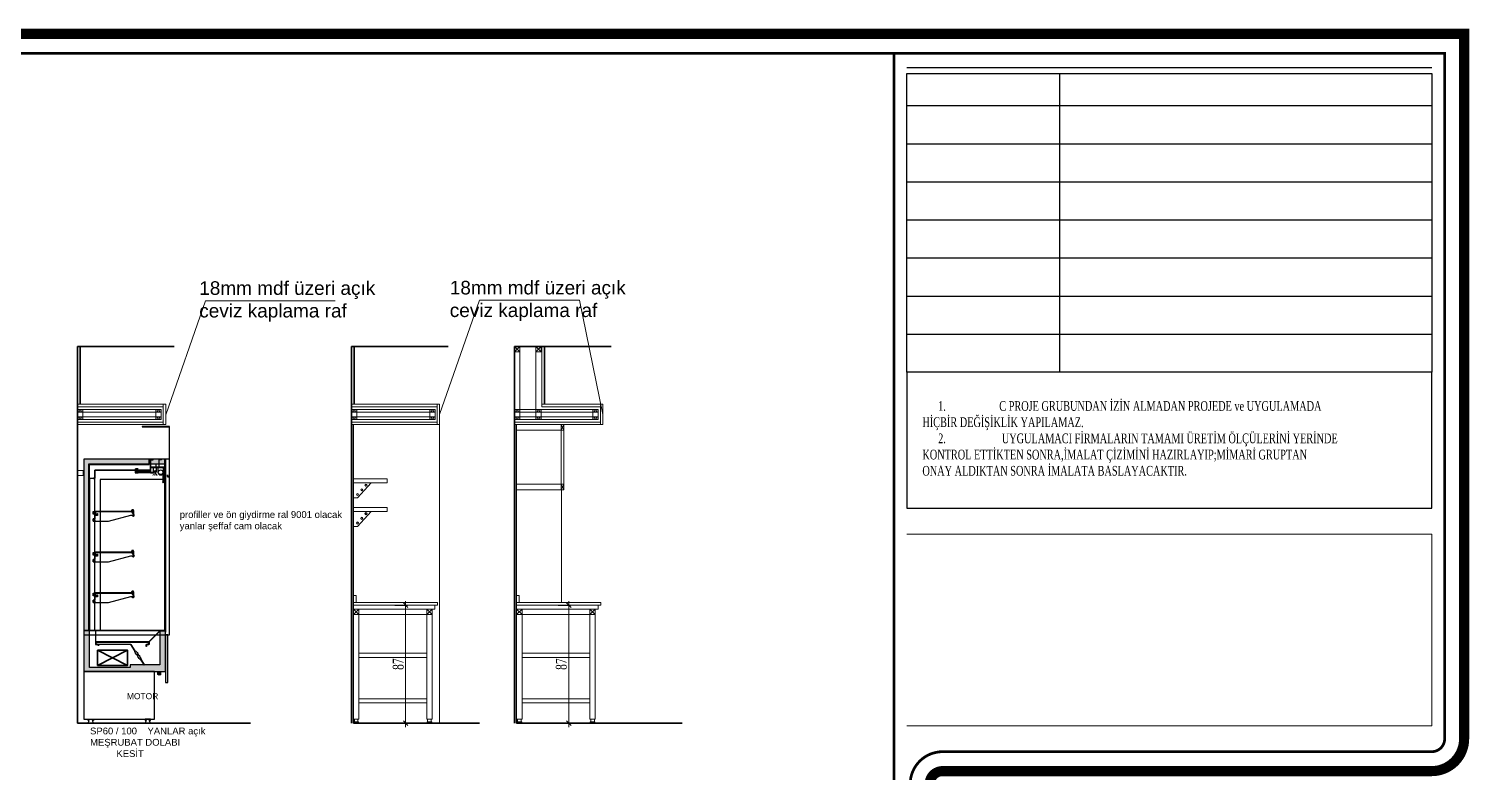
# Model space of a CAD drawing. Header units: millimetres. Extents: x 54215 to 67697, y 23496 to 56611.
# Drawn here: x 57407 to 58468, y 36255 to 36803 of the extents above; entities that cross this region are included whole.
import ezdxf

# ---------------------------------------------------------------- set-up
doc = ezdxf.new("R2010")
doc.units = ezdxf.units.MM
doc.layers.add('ANTET', color=151, linetype='Continuous')
for name, color, linetype, lineweight in [('Layer1', 7, 'Continuous', 35), ('no3_ahsap gorunus on ince', 32, 'Continuous', 13), ('no3_cam kesit arka', 141, 'Continuous', 18), ('no3_duvar kaplama', 8, 'Continuous', 0), ('no3_duvar mevcut', 4, 'Continuous', 35), ('no3_kutu profil gorunus', 8, 'Continuous', 0), ('no3_kutuprofil kesit', 74, 'Continuous', 18), ('no3_lejand', 255, 'Continuous', 13), ('no3_mermer kesit', 21, 'Continuous', 20), ('no3_paslanmaz gorunus on', 163, 'Continuous', 15), ('no3_tefriş arka ince', 65, 'Continuous', 13), ('no3_yazı duvar', 152, 'Continuous', 0), ('no3_ölçü elektrik', 252, 'Continuous', 0), ('t_tarama', 251, 'Continuous', 20), ('ölçü', 4, 'Continuous', 13)]:
    doc.layers.add(name, color=color, linetype=linetype, lineweight=lineweight)
doc.layers.add('no3_ahsap kesit on', color=7, linetype='Continuous', lineweight=20, true_color=0xfca103)
doc.styles.add('ANTET', font='arial.ttf', dxfattribs={"height": 2})
doc.styles.get("Standard").update_dxf_attribs({"font": 'arial.ttf'})
doc.styles.add('Ölçü50', font='georgia.ttf', dxfattribs={"width": 0.7})
doc.dimstyles.new('olcu50', dxfattribs={"dimtxt": 8, "dimasz": 3, "dimexe": 1.25, "dimexo": 0.625, "dimgap": 0.5, "dimtad": 1, "dimdec": 1, "dimzin": 9, "dimtxsty": 'Ölçü50', "dimblk": 'CENTIK', "dimcen": 2, "dimclrd": 256, "dimclre": 256, "dimclrt": 46, "dimazin": 2, "dimtfac": 1, "dimtdec": 1, "dimtix": 1, "dimtmove": 0, "dimatfit": 3, "dimldrblk": 'CENTIK', "dimfxl": 1, "dimlwd": -1, "dimarcsym": 0})
pattern_1 = [(45, (30786.46157, -13411.90448), (0.0561266008, -0.0561266008), [])]

# ---------------------------------------------------------------- blocks, each defined once
blk = doc.blocks.new('PERDE')
at = {"color": 2}
for p, q in [((1799.7, -1877.4), (1799.7, -1882.2)), ((1800, -1877.4), (1800, -1882.2)), ((1799.7, -1883.1), (1799.7, -1884.2)), ((1800, -1883.1), (1800, -1884.2))]:
    blk.add_line(p, q, dxfattribs=at)
blk.add_lwpolyline([(1800, -1877.3), (1800, -1873.8), (1796, -1873.8), (1796, -1877.3)], dxfattribs=at)
for centre, radius in [((1798, -1877.3), 1.7), ((1799.9, -1882.6), 0.5), ((1799.9, -1884.6), 0.5)]:
    blk.add_circle(centre, radius, dxfattribs=at)
blk.add_arc((1798, -1877.3), 2, 180, 0, dxfattribs=at)
blk = doc.blocks.new('KOL 2')
at = {"color": 6}
for p, q in [((1609.7, -2242.2), (1638.3, -2242.2)), ((1610.8, -2248.2), (1611.1, -2248.2)), ((1639.6, -2241.4), (1639.6, -2244.5))]:
    blk.add_line(p, q, dxfattribs=at)
for points in [[(1611.1, -2243.2), (1610.8, -2243.2), (1611.1, -2243.2), (1610.8, -2243.2), (1611.1, -2243.2), (1610.8, -2243.2), (1610.8, -2243.7), (1610.8, -2243.9, -0.144715), (1610.7, -2244.2), (1609.7, -2244.2), (1609.7, -2242.2), (1609.7, -2244.2)], [(1611.1, -2243.4), (1611.1, -2247.4), (1609.7, -2247.4), (1609.7, -2249.2), (1610.7, -2249.2), (1609.7, -2249.2), (1609.7, -2247.4), (1609.7, -2249.2), (1610.7, -2249.2, 0.144715), (1610.8, -2248.9), (1610.8, -2248.7), (1610.8, -2248.2), (1611.1, -2248.2), (1610.8, -2248.2), (1611.1, -2248.2), (1610.8, -2248.2), (1611.1, -2248.2), (1611.1, -2249.2), (1621, -2249.2), (1637.6, -2244.7), (1639.4, -2244.7, 0.414214), (1639.6, -2244.5), (1639.6, -2244.3)], [(1639.4, -2240.9), (1638.5, -2240.9, 0.414214), (1638.3, -2241.1), (1638.3, -2242.2), (1611, -2242.2)], [(1639.6, -2242.2), (1639.6, -2241.1, 0.414214), (1639.4, -2240.9), (1639.2, -2240.9)]]:
    blk.add_lwpolyline(points, format="xyb", dxfattribs=at)
for points in [[(1611.1, -2244.2), (1611.1, -2243.2), (1610.8, -2243.2)], [(1611.1, -2249.2), (1611.1, -2248.2), (1610.8, -2248.2)]]:
    blk.add_lwpolyline(points, dxfattribs=at)
at = {"layer": 'Layer1', "color": 6}
blk.add_line((1638.3, -2241.1), (1638.3, -2241.3), dxfattribs=at)
blk = doc.blocks.new('LED')
h = blk.add_hatch()
h.set_pattern_fill('ANSI31', color=256, scale=0.025, angle=90, style=0)
h.set_pattern_definition(pattern_1)
h.paths.add_polyline_path([(29349.7, -13311.9), (29349.7, -13313.2), (29349.5, -13313.2), (29349.5, -13313.4), (29349.7, -13313.4), (29349.7, -13313.6), (29349.5, -13313.6), (29349.5, -13313.7), (29349.8, -13313.7), (29349.8, -13311.7), (29347.8, -13311.7), (29347.8, -13313.7), (29348.1, -13313.7), (29348.1, -13313.6), (29348, -13313.6), (29348, -13313.4), (29348.1, -13313.4), (29348.1, -13313.2), (29348, -13313.2), (29348, -13311.9)])
h = blk.add_hatch()
h.set_pattern_fill('ANSI31', color=256, scale=0.025, angle=90, style=0)
h.set_pattern_definition(pattern_1)
h.paths.add_polyline_path([(29349.7, -13312.8), (29348, -13312.8), (29348, -13312.9), (29349.7, -13312.9)])
h = blk.add_hatch(color=256)
h.paths.add_polyline_path([(29348.2, -13312.9), (29348.2, -13313.1), (29349.4, -13313.1), (29349.4, -13312.9)])
h.paths.add_polyline_path([(29348.5, -13313.1), (29348.5, -13313.3), (29348.8, -13313.3), (29349.1, -13313.3), (29349.1, -13313.1)])
for p, q in [((29348.6, -13313.4), (29347.9, -13314.3)), ((29348.2, -13313.1), (29349.4, -13313.1)), ((29348.9, -13313.4), (29349.3, -13314.3)), ((29349, -13313.4), (29349.8, -13314.3))]:
    blk.add_line(p, q)
at = {"ltscale": 0.5}
blk.add_line((29348.8, -13313.4), (29348.5, -13314.3), dxfattribs=at)
blk.add_lwpolyline([(29348.1, -13313.6), (29348.1, -13313.7), (29347.8, -13313.7), (29347.8, -13311.7), (29349.8, -13311.7), (29349.8, -13313.7), (29349.5, -13313.7), (29349.5, -13313.6), (29349.7, -13313.6), (29349.7, -13313.4), (29349.5, -13313.4), (29349.5, -13313.2), (29349.7, -13313.2), (29349.7, -13312.9), (29348, -13312.9), (29348, -13313.2), (29348.1, -13313.2), (29348.1, -13313.4), (29348, -13313.4), (29348, -13313.6), (29348.1, -13313.6), (29348.1, -13313.6), (29348, -13313.6), (29348, -13313.4), (29348.1, -13313.4), (29348.1, -13313.2), (29348, -13313.2), (29348, -13312.9), (29348, -13312.8), (29349.7, -13312.8), (29349.7, -13312.9), (29349.7, -13311.9), (29348, -13311.9), (29348, -13312.8)])
blk = doc.blocks.new('sp60kesit')
h = blk.add_hatch()
h.set_pattern_fill('ANSI35', color=3)
h.set_pattern_definition([(45, (56103.16014, 25988.6072), (-0.1767767, 0.1767767), []), (45, (56103.33691, 25988.6072), (-0.1767767, 0.1767767), [0.3125, -0.0625, 0, -0.0625])])
h.paths.add_polyline_path([(56163.2, 25862.1), (56159.2, 25862.1), (56159.2, 25837.1), (56137.2, 25837.1), (56137.2, 25835.1), (56107.2, 25835.1), (56107.2, 25984.6), (56151.2, 25984.6), (56151.2, 25988.6), (56103.2, 25988.6), (56103.2, 25832.1), (56163.2, 25832.1)])
h = blk.add_hatch(color=1)
h.dxf.hatch_style = 1
h.set_gradient(color1=(255, 0, 0), color2=(255, 0, 0), tint=1)
h.paths.add_polyline_path([(56163.5, 25988.6), (56103.2, 25988.6), (56103.2, 25862.6), (56106.7, 25862.6), (56106.7, 25985.1), (56163.5, 25985.1)])
at = {"color": 139}
for p, q in [((56142, 25980.5), (56142, 25978.7)), ((56142.5, 25980.5), (56142.5, 25978.7)), ((56143, 25980.5), (56143, 25978.7)), ((56143.5, 25980.5), (56143.5, 25978.7)), ((56144, 25980.5), (56144, 25978.7)), ((56144.5, 25980.5), (56144.5, 25978.7)), ((56145, 25980.5), (56145, 25978.7)), ((56145.5, 25980.5), (56145.5, 25978.7)), ((56146, 25980.5), (56146, 25978.7)), ((56146.5, 25980.5), (56146.5, 25978.7)), ((56147, 25980.5), (56147, 25978.7)), ((56147.5, 25980.5), (56147.5, 25978.7)), ((56148, 25980.5), (56148, 25978.7)), ((56148.5, 25980.5), (56148.5, 25978.7)), ((56149, 25980.5), (56149, 25978.7)), ((56149.5, 25980.5), (56149.5, 25978.7)), ((56150, 25980.5), (56150, 25978.7)), ((56150.5, 25980.5), (56150.5, 25978.7)), ((56151, 25980.5), (56151, 25978.7))]:
    blk.add_line(p, q, dxfattribs=at)
at = {"color": 2}
for points in [[(56164.7, 25977.1), (56164.7, 25975.6), (56166.2, 25975.6), (56166.2, 26012.6), (56146.2, 26012.6), (56146.2, 26012.5), (56166, 26012.5), (56166, 25975.8), (56164.8, 25975.8), (56164.8, 25977.1)], [(56138.8, 25947.3), (56139, 25947.4), (56139.4, 25946.6), (56140.1, 25947.2), (56138.5, 25950.1), (56111.7, 25950.1), (56111.7, 25947.4), (56112.9, 25947.4), (56112.9, 25948.7), (56113.1, 25948.7), (56113.1, 25947.2), (56111.6, 25947.2), (56111.6, 25950.2), (56138.6, 25950.2), (56140.3, 25947.2), (56139.3, 25946.4)], [(56138.8, 25917.3), (56139, 25917.4), (56139.4, 25916.6), (56140.1, 25917.2), (56138.5, 25920.1), (56111.7, 25920.1), (56111.7, 25917.4), (56112.9, 25917.4), (56112.9, 25918.7), (56113.1, 25918.7), (56113.1, 25917.2), (56111.6, 25917.2), (56111.6, 25920.2), (56138.6, 25920.2), (56140.3, 25917.2), (56139.3, 25916.4)], [(56138.8, 25887.3), (56139, 25887.4), (56139.4, 25886.6), (56140.1, 25887.2), (56138.5, 25890.1), (56111.7, 25890.1), (56111.7, 25887.4), (56112.9, 25887.4), (56112.9, 25888.7), (56113.1, 25888.7), (56113.1, 25887.2), (56111.6, 25887.2), (56111.6, 25890.2), (56138.6, 25890.2), (56140.3, 25887.2), (56139.3, 25886.4)], [(56163.2, 25824.1), (56165, 25824.1), (56165, 25859.1), (56163.2, 25859.1)]]:
    blk.add_lwpolyline(points, close=True, dxfattribs=at)
at = {"color": 3}
for points in [[(56159.2, 25837.1), (56137.2, 25837.1), (56137.2, 25835.1), (56107.2, 25835.1), (56107.2, 25984.6), (56151.2, 25984.6), (56151.2, 25988.6), (56103.2, 25988.6), (56103.2, 25832.1), (56163.2, 25832.1), (56163.2, 25862.1), (56159.2, 25862.1), (56159.2, 25837.1)], [(56140.7, 25847.5), (56137.7, 25852), (56112.7, 25852.2), (56112.7, 25852.3), (56137.7, 25852.1), (56140.8, 25847.5)], [(56147.8, 25836.9), (56144.9, 25841.2)], [(56145, 25841.2), (56147.9, 25836.9)]]:
    blk.add_lwpolyline(points, dxfattribs=at)
for points in [[(56103.2, 25859.1), (56166.2, 25859.1), (56166.2, 25988.6), (56163.2, 25988.6), (56163.2, 25862.1), (56103.2, 25862.1)], [(56163.5, 25988.6), (56103.2, 25988.6), (56103.2, 25862.6), (56106.7, 25862.6), (56106.7, 25985.1), (56163.5, 25985.1)], [(56103.2, 25797.1), (56155.2, 25797.1), (56155.2, 25832.1), (56103.2, 25832.1)], [(56109.3, 25796.1), (56110.2, 25794.1), (56106.2, 25794.1), (56107, 25796.1), (56106.2, 25796.1), (56106.2, 25797.1), (56110.2, 25797.1), (56110.2, 25796.1)], [(56149, 25796.1), (56148.2, 25794.1), (56152.2, 25794.1), (56151.3, 25796.1), (56152.2, 25796.1), (56152.2, 25797.1), (56148.2, 25797.1), (56148.2, 25796.1)]]:
    blk.add_lwpolyline(points, close=True)
at = {"color": 4}
for points in [[(56162.7, 25862.6), (56162.7, 25988.6), (56103.2, 25988.6), (56103.2, 25862.6)], [(56150, 25852.2), (56151, 25852.2), (56151, 25854), (56112, 25854), (56112, 25852.2), (56113, 25852.2), (56113, 25852.3), (56112.2, 25852.3), (56112.2, 25853.8), (56150.9, 25853.8), (56150.9, 25852.3), (56150, 25852.3)]]:
    blk.add_lwpolyline(points, close=True, dxfattribs=at)
at = {"color": 15}
for points in [[(56154.2, 25988.4), (56152.2, 25988.4), (56152.2, 25978.6), (56154.2, 25978.6), (56154.2, 25978.7), (56152.3, 25978.7), (56152.3, 25988.2), (56154.2, 25988.2)], [(56143.2, 25978.6), (56141.2, 25978.6), (56141.2, 25980.6), (56111.2, 25980.6), (56111.2, 25974.6), (56110.2, 25974.6), (56110.2, 25974.5), (56111.3, 25974.5), (56111.3, 25980.5), (56141, 25980.5), (56141, 25978.5), (56143.2, 25978.5)]]:
    blk.add_lwpolyline(points, close=True, dxfattribs=at)
at = {"color": 3, "lineweight": 20}
blk.add_lwpolyline([(56102.7, 25980.2), (56102.7, 25976.7), (56099, 25976.7, -0.414214), (56098.7, 25977), (56098.7, 25979.9, -0.414214), (56099, 25980.2)], format="xyb", close=True, dxfattribs=at)
for points in [[(56102.7, 25979.8), (56103.2, 25979.8), (56103.2, 25979), (56102.7, 25979)], [(56102.7, 25977.1), (56103.2, 25977.1), (56103.2, 25977.9), (56102.7, 25977.9)]]:
    blk.add_lwpolyline(points, dxfattribs=at)
at = {"color": 1}
for points in [[(56141.2, 25978.6), (56141.2, 25981.6), (56143.2, 25981.6), (56143.2, 25981.5), (56141.3, 25981.5), (56141.3, 25978.6)], [(56150.2, 25980.8), (56152.2, 25980.8), (56152.2, 25978.6), (56150.2, 25978.6), (56150.2, 25978.7), (56152, 25978.7), (56152, 25980.6), (56150.2, 25980.6)], [(56113.9, 25851.2), (56113.9, 25852.2), (56111.9, 25852.2), (56111.9, 25862.2), (56111.8, 25862.2), (56111.8, 25852), (56113.8, 25852), (56113.8, 25851.2)], [(56149.1, 25850.7), (56149.1, 25852.2), (56151.1, 25852.2), (56151.1, 25854.1), (56159.2, 25862.2), (56163.2, 25862.2), (56163.2, 25861.2), (56163.2, 25861.2), (56163.2, 25862.1), (56159.3, 25862.1), (56151.2, 25854.1), (56151.2, 25852.1), (56149.2, 25852.1), (56149.2, 25850.7)]]:
    blk.add_lwpolyline(points, close=True, dxfattribs=at)
at = {"color": 139}
blk.add_lwpolyline([(56141.5, 25978.7), (56151.5, 25978.7), (56151.5, 25980.5), (56141.5, 25980.5)], close=True, dxfattribs=at)
at = {"color": 3}
blk.add_lwpolyline([(56162.3, 25978.7), (56162.3, 25982.7), (56152.3, 25982.7), (56152.3, 25978.7), (56153.3, 25978.7), (56153.3, 25978.9), (56152.5, 25978.9), (56152.5, 25982.6), (56162.2, 25982.6), (56162.2, 25978.7)], close=True, dxfattribs=at)
at = {"color": 2}
blk.add_lwpolyline([(56156.4, 25982.6), (56156.4, 25979.6, -1), (56154.4, 25979.6), (56154.4, 25982.6)], format="xyb", close=True, dxfattribs=at)
at = {"color": 6}
blk.add_lwpolyline([(56107.2, 25862.3), (56111.2, 25862.3), (56111.2, 25974.5), (56107.2, 25974.5)], close=True, dxfattribs=at)
at = {"color": 4}
blk.add_lwpolyline([(56162.7, 25973.6), (56115.2, 25973.6), (56115.2, 25862.6)], dxfattribs=at)
at = {"color": 2}
blk.add_circle((56155.4, 25979.6), 0.6, dxfattribs=at)
at = {"color": 3}
for centre in [(56141.9, 25845.8), (56143.8, 25842.9)]:
    blk.add_ellipse(centre, major_axis=(-1.18, 1.76), ratio=0.292518, dxfattribs=at)
at = {"layer": 'ANTET', "color": 2, "lineweight": 18}
for p, q in [((56154.6, 25978.2), (56153.9, 25976.6)), ((56155.4, 25978), (56155.4, 25976.6)), ((56156, 25978.3), (56157.1, 25976.7))]:
    blk.add_line(p, q, dxfattribs=at)
at = {"layer": 'Layer1', "color": 3}
for p, q in [((56113.2, 25847.9), (56135.4, 25836.7)), ((56113.2, 25836.7), (56135.4, 25847.9))]:
    blk.add_line(p, q, dxfattribs=at)
blk.add_lwpolyline([(56113.2, 25847.9), (56135.4, 25847.9), (56135.4, 25836.7), (56113.2, 25836.7)], close=True, dxfattribs=at)
at = {"layer": 'ölçü', "color": 1}
blk.add_lwpolyline([(56160.3, 25988.4), (56158.3, 25988.4), (56158.3, 25982.9), (56156.3, 25982.9), (56156.3, 25984.4), (56156.2, 25984.4), (56156.2, 25982.7), (56158.5, 25982.7), (56158.5, 25988.2), (56160.3, 25988.2)], close=True, dxfattribs=at)
for name, p in [('PERDE', (54361.7, 27856.3)), ('KOL 2', (54500.2, 28192.2)), ('KOL 2', (54500.2, 28162.2)), ('KOL 2', (54500.2, 28132.2)), ('LED', (26809.8, 39143.8))]:
    blk.add_blockref(name, p)
at = {"insert": (56146.4, 25814), "char_height": 4.444, "attachment_point": 5, "style": 'ANTET'}
blk.add_mtext_dynamic_manual_height_columns('\\pt97.778;MOTOR\\P', width=115.204, gutter_width=10, heights=[0], dxfattribs=at)
blk = doc.blocks.new('CENTIK')
for p, q in [((-1, 0), (1, 0)), ((-0.57, -0.57), (0.57, 0.57)), ((0, 1), (0, -1))]:
    blk.add_line(p, q)
blk = doc.blocks.new('*D406')
at = {"layer": 'Defpoints', "color": 0, "transparency": 16777216}
for p in [(57675.7, 36378.5, -0.1), (57649.4, 36291.5, -0.1), (57684.2, 36291.5)]:
    blk.add_point(p, dxfattribs=at)
at = {"layer": 'no3_ölçü elektrik', "lineweight": -2, "transparency": 16777216}
for p, q in [((57676.3, 36378.5), (57685.5, 36378.5)), ((57650.1, 36291.5), (57685.5, 36291.5))]:
    blk.add_line(p, q, dxfattribs=at)
at = {"layer": 'no3_ölçü elektrik', "transparency": 16777216}
blk.add_line((57684.2, 36375.5), (57684.2, 36294.5), dxfattribs=at)
at = {"layer": 'no3_ölçü elektrik', "transparency": 16777216, "xscale": 3, "yscale": 3, "zscale": 3}
for p, rotation in [((57684.2, 36378.5), 90), ((57684.2, 36291.5), 270)]:
    blk.add_blockref('CENTIK', p, dxfattribs=dict(at, rotation=rotation))
at = {"layer": 'no3_ölçü elektrik', "color": 46, "transparency": 16777216, "insert": (57678.7, 36335), "char_height": 8, "attachment_point": 5, "rotation": 90, "style": 'Ölçü50'}
blk.add_mtext('87', dxfattribs=at)
blk = doc.blocks.new('*D407')
at = {"layer": 'Defpoints', "color": 0, "transparency": 16777216}
for p in [(57795.9, 36378.5, -0.1), (57769.7, 36291.5, -0.1), (57804.4, 36291.5)]:
    blk.add_point(p, dxfattribs=at)
at = {"layer": 'no3_ölçü elektrik', "lineweight": -2, "transparency": 16777216}
for p, q in [((57796.6, 36378.5), (57805.7, 36378.5)), ((57770.3, 36291.5), (57805.7, 36291.5))]:
    blk.add_line(p, q, dxfattribs=at)
at = {"layer": 'no3_ölçü elektrik', "transparency": 16777216}
blk.add_line((57804.4, 36375.5), (57804.4, 36294.5), dxfattribs=at)
at = {"layer": 'no3_ölçü elektrik', "transparency": 16777216, "xscale": 3, "yscale": 3, "zscale": 3}
for p, rotation in [((57804.4, 36378.5), 90), ((57804.4, 36291.5), 270)]:
    blk.add_blockref('CENTIK', p, dxfattribs=dict(at, rotation=rotation))
at = {"layer": 'no3_ölçü elektrik', "color": 46, "transparency": 16777216, "insert": (57798.9, 36335), "char_height": 8, "attachment_point": 5, "rotation": 90, "style": 'Ölçü50'}
blk.add_mtext('87', dxfattribs=at)

msp = doc.modelspace()

# ---------------------------------------------------------------- linework, layer by layer
at = {"color": 250}
for p, q in [((58053.519, 36774.532), (58440.109, 36774.532)), ((58165.836, 36770.092), (58165.836, 36550.034)), ((58053.519, 36746.47), (58440.109, 36746.47)), ((58053.519, 36718.408), (58440.109, 36718.408)), ((58053.519, 36690.345), (58440.109, 36690.345)), ((58053.519, 36662.283), (58440.109, 36662.283)), ((58053.519, 36634.221), (58440.109, 36634.221)), ((58053.519, 36606.159), (58440.109, 36606.159)), ((58053.519, 36578.097), (58440.109, 36578.097))]:
    msp.add_line(p, q, dxfattribs=at)
at = {"color": 252, "const_width": 2.031}
msp.add_lwpolyline([(58449.655, 36280.053, -0.41421356), (58440.109, 36270.507), (58079.769, 36270.507, 0.41421356), (58055.905, 36246.644), (58055.905, 36014.692, 0.41421356), (58079.769, 35990.829), (58440.109, 35990.829, -0.41421356), (58449.655, 35981.283), (58449.655, 35665.638), (56224.979, 35665.638), (56224.979, 36785.002), (58449.655, 36785.002), (58449.655, 36280.053)], format="xyb", dxfattribs=at)
msp.add_lwpolyline([(58043.973, 35665.638), (58043.973, 36785.002)], dxfattribs=at)
at = {"color": 250}
msp.add_lwpolyline([(58440.109, 36550.034), (58053.519, 36550.034), (58053.519, 36770.092), (58440.109, 36770.092)], close=True, dxfattribs=at)
msp.add_lwpolyline([(58053.519, 36550.034), (58053.519, 36449.807), (58440.109, 36449.807), (58440.109, 36550.034)], dxfattribs=at)
at = {"layer": 'no3_ahsap gorunus on ince'}
msp.add_line((57709.194, 36511.476), (57709.194, 36291.476), dxfattribs=at)
at = {"layer": 'no3_ahsap kesit on'}
for p, q in [((57507.42, 36526.476), (57442.42, 36526.476)), ((57505.62, 36524.676), (57442.42, 36524.676)), ((57505.62, 36511.476), (57505.62, 36526.476)), ((57507.42, 36511.476), (57507.42, 36526.476)), ((57709.194, 36526.476), (57644.194, 36526.476)), ((57707.394, 36524.676), (57644.194, 36524.676)), ((57707.394, 36511.476), (57707.394, 36526.476)), ((57709.194, 36511.476), (57709.194, 36526.476)), ((57829.427, 36526.476), (57784.427, 36526.476)), ((57784.427, 36526.476), (57784.427, 36524.676)), ((57827.627, 36524.676), (57784.427, 36524.676)), ((57827.627, 36511.476), (57827.627, 36526.476)), ((57829.427, 36511.476), (57829.427, 36526.476)), ((57670.694, 36471.476), (57645.694, 36471.476)), ((57645.694, 36471.476), (57645.694, 36468.476)), ((57670.694, 36468.476), (57670.694, 36471.476)), ((57645.694, 36468.476), (57670.694, 36468.476)), ((57670.694, 36450.476), (57645.694, 36450.476)), ((57645.694, 36450.476), (57645.694, 36447.476)), ((57670.694, 36447.476), (57670.694, 36450.476)), ((57645.694, 36447.476), (57670.694, 36447.476))]:
    msp.add_line(p, q, dxfattribs=at)
for points in [[(57442.42, 36568.976), (57444.22, 36568.976), (57444.22, 36526.476), (57442.42, 36526.476)], [(57644.194, 36568.976), (57645.994, 36568.976), (57645.994, 36526.476), (57644.194, 36526.476)], [(57784.427, 36568.976), (57786.227, 36568.976), (57786.227, 36526.476), (57784.427, 36526.476)]]:
    msp.add_lwpolyline(points, close=True, dxfattribs=at)
for points in [[(57442.42, 36511.476), (57507.42, 36511.476), (57507.42, 36526.476)], [(57442.42, 36513.276), (57505.62, 36513.276), (57505.62, 36526.476)], [(57644.194, 36511.476), (57709.194, 36511.476), (57709.194, 36526.476)], [(57644.194, 36513.276), (57707.394, 36513.276), (57707.394, 36526.476)], [(57764.427, 36511.476), (57829.427, 36511.476), (57829.427, 36526.476)], [(57764.427, 36513.276), (57827.627, 36513.276), (57827.627, 36526.476)]]:
    msp.add_lwpolyline(points, dxfattribs=at)
at = {"layer": 'no3_cam kesit arka'}
for points in [[(57444.22, 36568.976), (57444.62, 36568.976), (57444.62, 36526.476), (57444.22, 36526.476)], [(57645.994, 36568.976), (57646.394, 36568.976), (57646.394, 36526.476), (57645.994, 36526.476)], [(57786.227, 36568.976), (57786.627, 36568.976), (57786.627, 36526.476), (57786.227, 36526.476)]]:
    msp.add_lwpolyline(points, close=True, dxfattribs=at)
at = {"layer": 'no3_duvar kaplama'}
for p, q in [((57644.694, 36511.476), (57644.694, 36291.476)), ((57645.694, 36511.476), (57645.694, 36291.476)), ((57764.927, 36511.476), (57764.927, 36291.476)), ((57765.927, 36511.476), (57765.927, 36291.476))]:
    msp.add_line(p, q, dxfattribs=at)
at = {"layer": 'no3_duvar mevcut'}
for p, q in [((57442.42, 36568.976), (57442.42, 36291.476)), ((57442.42, 36568.976), (57513.705, 36568.976)), ((57644.194, 36568.976), (57644.194, 36291.476)), ((57644.194, 36568.976), (57715.478, 36568.976)), ((57764.427, 36568.976), (57764.427, 36291.476)), ((57764.427, 36568.976), (57835.712, 36568.976)), ((57442.42, 36291.476), (57569.879, 36291.476)), ((57645.727, 36291.476), (57738.671, 36291.476)), ((57765.96, 36291.476), (57887.799, 36291.476))]:
    msp.add_line(p, q, dxfattribs=at)
at = {"layer": 'no3_kutu profil gorunus'}
for p, q in [((57768.427, 36522.676), (57768.427, 36568.976)), ((57780.132, 36522.676), (57780.132, 36568.976)), ((57500.12, 36522.676), (57446.42, 36522.676)), ((57500.12, 36515.276), (57446.42, 36515.276)), ((57504.12, 36520.676), (57504.12, 36517.276)), ((57701.894, 36522.676), (57648.194, 36522.676)), ((57701.894, 36515.276), (57648.194, 36515.276)), ((57705.894, 36520.676), (57705.894, 36517.276)), ((57822.127, 36522.676), (57768.427, 36522.676)), ((57822.127, 36515.276), (57768.427, 36515.276)), ((57780.132, 36520.676), (57780.132, 36517.276)), ((57784.132, 36520.676), (57784.132, 36517.276)), ((57826.127, 36520.676), (57826.127, 36517.276)), ((57798.646, 36507.476, -0.025), (57765.927, 36507.476, -0.025)), ((57798.646, 36507.476, -0.025), (57798.646, 36467.535, -0.025)), ((57658.694, 36468.476), (57648.694, 36457.476)), ((57798.646, 36467.535, -0.025), (57765.927, 36467.535, -0.025)), ((57798.646, 36463.335, 0.02), (57765.927, 36463.335, 0.02)), ((57648.694, 36457.476), (57645.694, 36457.476)), ((57658.694, 36447.476), (57648.694, 36436.476)), ((57648.694, 36436.476), (57645.694, 36436.476))]:
    msp.add_line(p, q, dxfattribs=at)
for points in [[(57500.12, 36520.676), (57500.12, 36517.276), (57446.42, 36517.276), (57446.42, 36520.676)], [(57701.894, 36520.676), (57701.894, 36517.276), (57648.194, 36517.276), (57648.194, 36520.676)], [(57822.127, 36520.676), (57822.127, 36517.276), (57768.427, 36517.276), (57768.427, 36520.676)]]:
    msp.add_lwpolyline(points, close=True, dxfattribs=at)
at = {"layer": 'no3_kutuprofil kesit'}
for p, q in [((57764.427, 36568.976), (57768.427, 36564.976)), ((57764.427, 36564.976), (57768.427, 36568.976)), ((57780.132, 36568.976), (57784.132, 36564.976)), ((57780.132, 36564.976), (57784.132, 36568.976)), ((57442.42, 36522.676), (57446.42, 36520.676)), ((57442.42, 36520.676), (57446.42, 36522.676)), ((57442.42, 36517.276), (57446.42, 36515.276)), ((57442.42, 36515.276), (57446.42, 36517.276)), ((57500.12, 36522.676), (57504.12, 36520.676)), ((57500.12, 36520.676), (57504.12, 36522.676)), ((57500.12, 36517.276), (57504.12, 36515.276)), ((57500.12, 36515.276), (57504.12, 36517.276)), ((57644.194, 36522.676), (57648.194, 36520.676)), ((57644.194, 36520.676), (57648.194, 36522.676)), ((57644.194, 36517.276), (57648.194, 36515.276)), ((57644.194, 36515.276), (57648.194, 36517.276)), ((57701.894, 36522.676), (57705.894, 36520.676)), ((57701.894, 36520.676), (57705.894, 36522.676)), ((57701.894, 36517.276), (57705.894, 36515.276)), ((57701.894, 36515.276), (57705.894, 36517.276)), ((57764.427, 36522.676), (57768.427, 36520.676)), ((57764.427, 36520.676), (57768.427, 36522.676)), ((57764.427, 36517.276), (57768.427, 36515.276)), ((57764.427, 36515.276), (57768.427, 36517.276)), ((57780.132, 36522.676), (57784.132, 36520.676)), ((57780.132, 36520.676), (57784.132, 36522.676)), ((57780.132, 36517.276), (57784.132, 36515.276)), ((57780.132, 36515.276), (57784.132, 36517.276)), ((57822.127, 36522.676), (57826.127, 36520.676)), ((57822.127, 36520.676), (57826.127, 36522.676)), ((57822.127, 36517.276), (57826.127, 36515.276)), ((57822.127, 36515.276), (57826.127, 36517.276)), ((57800.646, 36511.476, -0.025), (57798.646, 36507.476, -0.025)), ((57798.646, 36511.476, -0.025), (57800.646, 36507.476, -0.025)), ((57800.646, 36467.535, -0.025), (57798.646, 36463.535, -0.025)), ((57798.646, 36467.535, -0.025), (57800.646, 36463.535, -0.025))]:
    msp.add_line(p, q, dxfattribs=at)
for points in [[(57764.427, 36568.976), (57764.427, 36564.976), (57768.427, 36564.976), (57768.427, 36568.976)], [(57780.132, 36568.976), (57780.132, 36564.976), (57784.132, 36564.976), (57784.132, 36568.976)], [(57442.42, 36522.676), (57442.42, 36520.676), (57446.42, 36520.676), (57446.42, 36522.676)], [(57442.42, 36517.276), (57442.42, 36515.276), (57446.42, 36515.276), (57446.42, 36517.276)], [(57500.12, 36522.676), (57500.12, 36520.676), (57504.12, 36520.676), (57504.12, 36522.676)], [(57500.12, 36517.276), (57500.12, 36515.276), (57504.12, 36515.276), (57504.12, 36517.276)], [(57644.194, 36522.676), (57644.194, 36520.676), (57648.194, 36520.676), (57648.194, 36522.676)], [(57644.194, 36517.276), (57644.194, 36515.276), (57648.194, 36515.276), (57648.194, 36517.276)], [(57701.894, 36522.676), (57701.894, 36520.676), (57705.894, 36520.676), (57705.894, 36522.676)], [(57701.894, 36517.276), (57701.894, 36515.276), (57705.894, 36515.276), (57705.894, 36517.276)], [(57764.427, 36522.676), (57764.427, 36520.676), (57768.427, 36520.676), (57768.427, 36522.676)], [(57764.427, 36517.276), (57764.427, 36515.276), (57768.427, 36515.276), (57768.427, 36517.276)], [(57780.132, 36522.676), (57780.132, 36520.676), (57784.132, 36520.676), (57784.132, 36522.676)], [(57780.132, 36517.276), (57780.132, 36515.276), (57784.132, 36515.276), (57784.132, 36517.276)], [(57822.127, 36522.676), (57822.127, 36520.676), (57826.127, 36520.676), (57826.127, 36522.676)], [(57822.127, 36517.276), (57822.127, 36515.276), (57826.127, 36515.276), (57826.127, 36517.276)]]:
    msp.add_lwpolyline(points, close=True, dxfattribs=at)
at = {"layer": 'no3_kutuprofil kesit', "elevation": -0.025}
for points in [[(57800.646, 36511.476), (57798.646, 36511.476), (57798.646, 36507.476), (57800.646, 36507.476)], [(57800.646, 36467.535), (57798.646, 36467.535), (57798.646, 36463.535), (57800.646, 36463.535)]]:
    msp.add_lwpolyline(points, close=True, dxfattribs=at)
at = {"layer": 'no3_kutuprofil kesit'}
for centre, radius in [((57648.769, 36459.993), 0.8), ((57648.769, 36459.993), 0.6), ((57651.869, 36463.403), 0.8), ((57651.869, 36463.403), 0.6), ((57654.97, 36466.814), 0.8), ((57654.97, 36466.814), 0.6), ((57648.769, 36438.993), 0.8), ((57648.769, 36438.993), 0.6), ((57651.869, 36442.403), 0.8), ((57651.869, 36442.403), 0.6), ((57654.97, 36445.814), 0.8), ((57654.97, 36445.814), 0.6)]:
    msp.add_circle(centre, radius, dxfattribs=at)
at = {"layer": 'no3_lejand', "color": 1, "const_width": 7.466}
msp.add_lwpolyline([(58463.973, 35651.32), (56210.661, 35651.32), (56210.661, 36799.32), (58463.973, 36799.32), (58463.973, 36280.053, -0.41421356), (58440.109, 36256.189), (58079.769, 36256.189, 0.41421356), (58070.223, 36246.644), (58070.223, 36014.692, 0.41421356), (58079.769, 36005.147), (58440.109, 36005.147, -0.41421356), (58463.973, 35981.283), (58463.973, 35651.32)], format="xyb", dxfattribs=at)
at = {"layer": 'no3_mermer kesit'}
for points in [[(57645.694, 36380.476), (57647.694, 36380.476), (57647.694, 36385.476), (57645.694, 36385.476)], [(57645.694, 36378.476), (57707.694, 36378.476), (57707.694, 36380.476), (57645.694, 36380.476)], [(57765.927, 36380.476), (57767.927, 36380.476), (57767.927, 36385.476), (57765.927, 36385.476)], [(57765.927, 36378.476), (57827.927, 36378.476), (57827.927, 36380.476), (57765.927, 36380.476)]]:
    msp.add_lwpolyline(points, close=True, dxfattribs=at)
at = {"layer": 'no3_paslanmaz gorunus on'}
for p, q in [((57800.646, 36463.535, -0.025), (57800.646, 36511.476, -0.025)), ((57800.846, 36499.327, -0.025), (57800.846, 36511.476, -0.025)), ((57800.846, 36474.35, 0), (57800.846, 36499.327, -0.025)), ((57800.846, 36463.335, -0.025), (57800.846, 36474.35, -0.025)), ((57798.646, 36463.335, 0.02), (57798.646, 36463.535, 0.02)), ((57798.646, 36463.535, 0.02), (57800.646, 36463.535, -0.025)), ((57798.646, 36463.335, 0.02), (57800.846, 36463.335, 0)), ((57649.694, 36375.476), (57645.694, 36371.476)), ((57645.694, 36375.476), (57649.694, 36371.476)), ((57699.694, 36371.476), (57649.694, 36371.476)), ((57703.694, 36375.476), (57699.694, 36371.476)), ((57699.694, 36375.476), (57703.694, 36371.476)), ((57769.927, 36375.476), (57765.927, 36371.476)), ((57765.927, 36375.476), (57769.927, 36371.476)), ((57819.927, 36371.476), (57769.927, 36371.476)), ((57823.927, 36375.476), (57819.927, 36371.476)), ((57819.927, 36375.476), (57823.927, 36371.476)), ((57645.694, 36294.476), (57649.694, 36294.476)), ((57699.694, 36294.476), (57703.694, 36294.476)), ((57765.927, 36294.476), (57769.927, 36294.476)), ((57819.927, 36294.476), (57823.927, 36294.476))]:
    msp.add_line(p, q, dxfattribs=at)
for points in [[(57645.694, 36376.704), (57645.694, 36375.476), (57705.694, 36375.476), (57705.694, 36378.476), (57645.694, 36378.476)], [(57765.927, 36376.704), (57765.927, 36375.476), (57825.927, 36375.476), (57825.927, 36378.476), (57765.927, 36378.476)], [(57649.694, 36371.476), (57649.694, 36294.476)], [(57699.694, 36371.476), (57699.694, 36294.476)], [(57703.694, 36371.476), (57703.694, 36294.476)], [(57769.927, 36371.476), (57769.927, 36294.476)], [(57819.927, 36371.476), (57819.927, 36294.476)], [(57823.927, 36371.476), (57823.927, 36294.476)], [(57649.694, 36339.976), (57699.694, 36339.976), (57699.694, 36342.976), (57649.694, 36342.976)], [(57769.927, 36339.976), (57819.927, 36339.976), (57819.927, 36342.976), (57769.927, 36342.976)], [(57649.694, 36306.476), (57699.694, 36306.476), (57699.694, 36309.476), (57649.694, 36309.476)], [(57769.927, 36306.476), (57819.927, 36306.476), (57819.927, 36309.476), (57769.927, 36309.476)], [(57699.694, 36291.475), (57699.944, 36291.475)], [(57819.927, 36291.475), (57820.177, 36291.475)]]:
    msp.add_lwpolyline(points, dxfattribs=at)
for points in [[(57645.694, 36371.476), (57649.694, 36371.476), (57649.694, 36375.476), (57645.694, 36375.476)], [(57699.694, 36371.476), (57703.694, 36371.476), (57703.694, 36375.476), (57699.694, 36375.476)], [(57765.927, 36371.476), (57769.927, 36371.476), (57769.927, 36375.476), (57765.927, 36375.476)], [(57819.927, 36371.476), (57823.927, 36371.476), (57823.927, 36375.476), (57819.927, 36375.476)], [(57645.944, 36292.476), (57649.444, 36292.476), (57649.444, 36291.476), (57645.944, 36291.476)], [(57646.394, 36294.476), (57648.994, 36294.476), (57648.994, 36292.476), (57646.394, 36292.476)], [(57699.944, 36292.476), (57703.444, 36292.476), (57703.444, 36291.476), (57699.944, 36291.476)], [(57700.394, 36294.476), (57702.994, 36294.476), (57702.994, 36292.476), (57700.394, 36292.476)], [(57766.177, 36292.476), (57769.677, 36292.476), (57769.677, 36291.476), (57766.177, 36291.476)], [(57766.627, 36294.476), (57769.227, 36294.476), (57769.227, 36292.476), (57766.627, 36292.476)], [(57820.177, 36292.476), (57823.677, 36292.476), (57823.677, 36291.476), (57820.177, 36291.476)], [(57820.627, 36294.476), (57823.227, 36294.476), (57823.227, 36292.476), (57820.627, 36292.476)]]:
    msp.add_lwpolyline(points, close=True, dxfattribs=at)
at = {"layer": 'no3_tefriş arka ince'}
msp.add_line((57798.927, 36463.335), (57798.927, 36380.476), dxfattribs=at)
at = {"layer": 'no3_yazı duvar'}
msp.add_line((57812.222, 36603.063), (57829.427, 36518.976), dxfattribs=at)
for points in [[(57507.42, 36518.664), (57536.766, 36602.751), (57632.351, 36602.751)], [(57709.194, 36518.976), (57738.539, 36603.063), (57812.222, 36603.063)]]:
    msp.add_lwpolyline(points, dxfattribs=at)
at = {"layer": 't_tarama', "color": 254}
for p, q in [((58440.109, 36430.716), (58053.519, 36430.716)), ((58440.109, 36430.716), (58440.109, 36289.598)), ((58440.109, 36289.598), (58053.519, 36289.598))]:
    msp.add_line(p, q, dxfattribs=at)

# ---------------------------------------------------------------- block references
msp.add_blockref('sp60kesit', (1343.994, 10497.369))

# ---------------------------------------------------------------- texts
at = {"color": 250, "insert": (58064.865, 36501.253), "char_height": 7.15909, "width": 492.23182, "attachment_point": 4, "style": 'Ölçü50'}
msp.add_mtext('\\pi-45.01,l56.639,t56.639;1.^IC PROJE GRUBUNDAN İZİN ALMADAN PROJEDE ve UYGULAMADA\\P\\pi0,l0,tz;HİÇBİR DEĞİŞİKLİK YAPILAMAZ.\\P\\pi-45.01,l56.639,t56.639;2.^I UYGULAMACI FİRMALARIN TAMAMI ÜRETİM ÖLÇÜLERİNİ YERİNDE \\P\\pi0,l0,tz;KONTROL ETTİKTEN SONRA,İMALAT ÇİZİMİNİ HAZIRLAYIP;MİMARİ GRUPTAN\\PONAY ALDIKTAN SONRA İMALATA BASLAYACAKTIR.', dxfattribs=at)
at = {"color": 11, "lineweight": -2, "true_color": 0xf27172, "char_height": 5, "attachment_point": 1}
for s, insert in [('\\A1;profiller ve ön giydirme ral 9001 olacak\\Pyanlar şeffaf cam olacak', (57517.752, 36447.724)), ('\\A1;SP60 / 100    YANLAR açık\\PMEŞRUBAT DOLABI\\P          KESİT', (57451.707, 36288.276))]:
    msp.add_mtext_dynamic_manual_height_columns(s, width=372.20504, gutter_width=12.5, heights=[0], dxfattribs=dict(at, insert=insert))
at = {"layer": 'no3_yazı duvar', "char_height": 10, "width": 143.81258, "attachment_point": 1}
for insert in [(57532.151, 36617.058), (57716.708, 36617.37)]:
    msp.add_mtext('18mm mdf üzeri açık ceviz kaplama raf', dxfattribs=dict(at, insert=insert))

# ---------------------------------------------------------------- dimensions: what is measured, and where the dimension line sits
at = {"layer": 'no3_ölçü elektrik'}
for base, p1, p2, picture, middle in [((57684.215, 36291.476, 0.051), (57675.694, 36378.476), (57649.444, 36291.476), '*D406', (57678.653, 36334.976, 0.051)), ((57804.449, 36291.476, 0.051), (57795.927, 36378.476), (57769.677, 36291.476), '*D407', (57798.887, 36334.976, 0.051))]:
    dim = msp.add_linear_dim(base=base, p1=p1, p2=p2, angle=90, dimstyle='olcu50', override={"dimtmove": 1}, dxfattribs=at)
    dim.commit()
    dim.dimension.update_dxf_attribs({"geometry": picture, "text_midpoint": middle})

doc.saveas('drawing.dxf')
